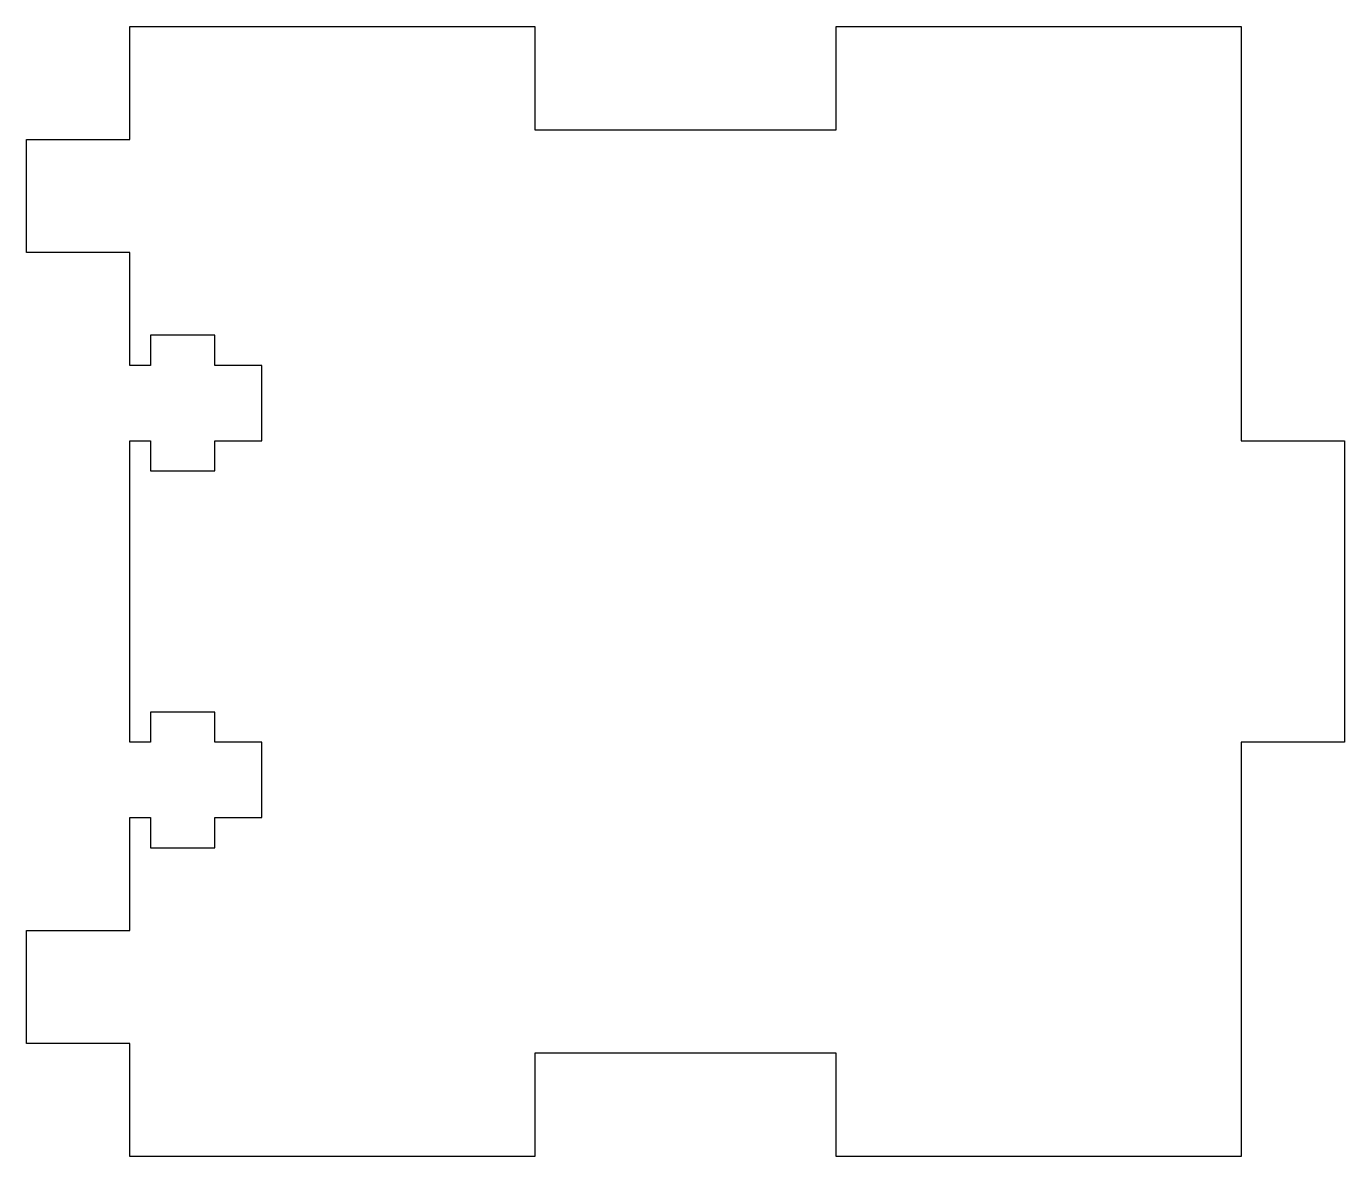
# Model space of a CAD drawing. Extents: x -70 to 0, y 0 to 60.
import ezdxf

# ---------------------------------------------------------------- set-up
doc = ezdxf.new("R2010")
doc.units = 0
doc.layers.get('0').update_dxf_attribs({"linetype": 'CONTINUOUS'})

msp = doc.modelspace()

# ---------------------------------------------------------------- linework, layer by layer
msp.add_lwpolyline([(-43, 5.5), (-43, 0), (-64.5, 0), (-64.5, 6.004), (-70, 6), (-70, 12), (-64.5, 12), (-64.5, 18), (-63.4, 18), (-63.4, 16.4), (-60, 16.4), (-60, 18), (-57.5, 18), (-57.5, 22), (-60, 22), (-60, 23.6), (-63.4, 23.6), (-63.4, 22), (-64.5, 22), (-64.5, 38), (-63.4, 38), (-63.4, 36.4), (-60, 36.4), (-60, 38), (-57.5, 38), (-57.5, 42), (-60, 42), (-60, 43.6), (-63.4, 43.6), (-63.4, 42), (-64.5, 42), (-64.5, 48), (-70, 48), (-70, 54), (-64.5, 53.996), (-64.5, 60), (-43, 60), (-43, 54.5), (-27, 54.5), (-27, 60), (-5.5, 60), (-5.5, 38), (0, 38), (0, 22), (-5.5, 22), (-5.5, 0), (-27, 0), (-27, 5.5)], close=True)

doc.saveas('drawing.dxf')
